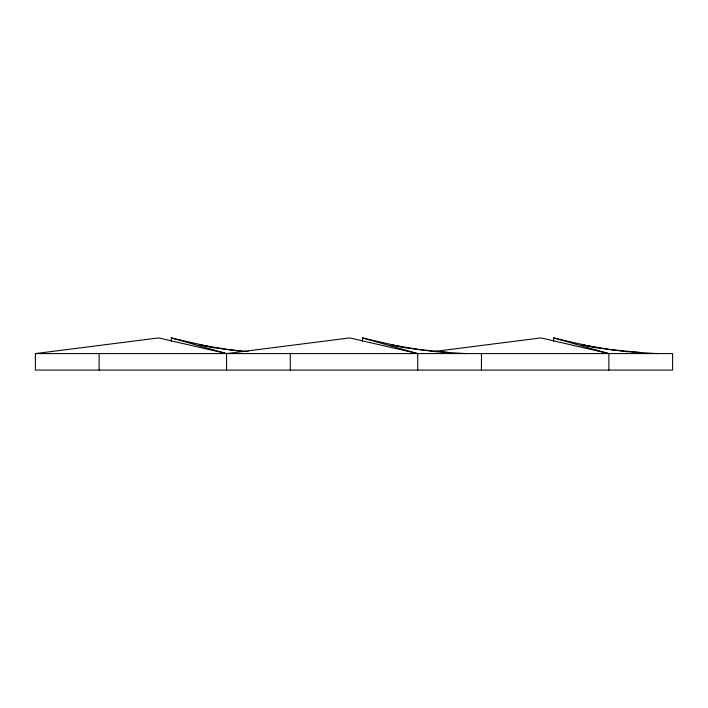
<?xml version="1.0" encoding="UTF-8"?>
<svg xmlns="http://www.w3.org/2000/svg" width="708" height="708" viewBox="0 0 708 708"><rect width="100%" height="100%" fill="white"/><g stroke="black" fill="none" stroke-linecap="round" stroke-linejoin="round"><path stroke-width="1.06" d="M35.4 353.584L672.6 353.584L672.6 370.08L35.4 370.08L35.4 353.584L158.592 337.92L226.56 353.584L349.752 337.92L417.72 353.584L417.72 370.08M434.075 351.504L540.912 337.92L608.88 353.584L608.88 370.08M656.67 353.584L625.872 351.628L596.136 347.708L581.799 344.778L611.004 349.672L641.271 352.602M465.51 353.584L434.712 351.628L404.976 347.708L390.639 344.778L419.844 349.672L450.111 352.602M248.136 351.557L228.684 349.672L199.479 344.778L213.816 347.708L243.552 351.628M553.647 341.221L553.647 337.92L596.136 347.708M362.487 341.221L362.487 337.92L404.976 347.708M171.327 341.221L171.327 337.92L213.816 347.708M553.647 337.92L608.88 353.584M362.487 337.92L417.72 353.584M171.327 337.92L226.56 353.584L226.56 370.08M481.44 353.584L481.44 370.08M290.28 353.584L290.28 370.08M99.12 353.584L99.12 370.08"/></g></svg>
